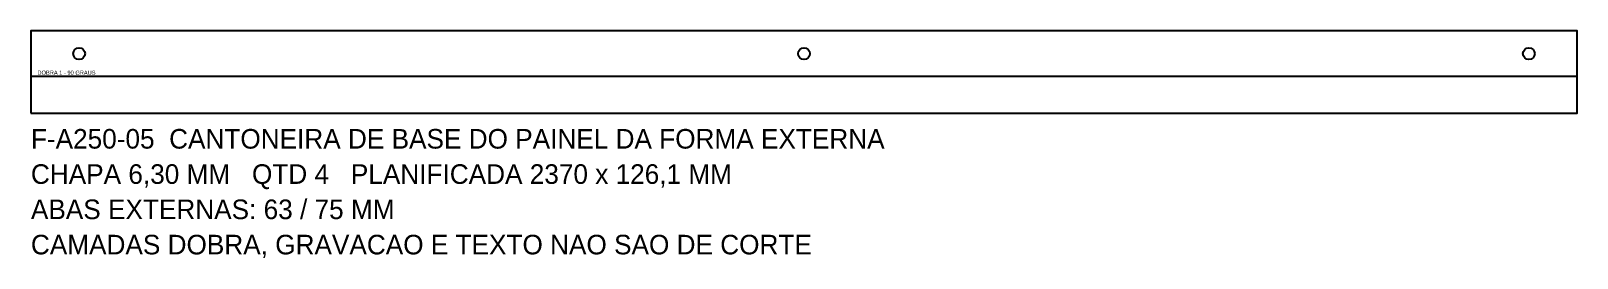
# Model space of a CAD drawing. Header units: millimetres. Extents: x 0 to 2370, y -222 to 126.
import ezdxf

# ---------------------------------------------------------------- set-up
doc = ezdxf.new("R2010")
doc.units = ezdxf.units.MM
doc.linetypes.add('DASHED', pattern=[1.524, 1.27, -0.254])
for name, color, linetype in [('CORTE', 7, 'CONTINUOUS'), ('DOBRA', 2, 'DASHED'), ('TEXTO', 3, 'CONTINUOUS')]:
    doc.layers.add(name, color=color, linetype=linetype)

msp = doc.modelspace()

# ---------------------------------------------------------------- linework, layer by layer
at = {"layer": 'CORTE'}
msp.add_lwpolyline([(0, 0), (2370, 0), (2370, 126.1), (0, 126.1)], close=True, dxfattribs=at)
for centre in [(73.9, 91.4), (1185, 91.4), (2296.1, 91.4)]:
    msp.add_circle(centre, 9, dxfattribs=at)
at = {"layer": 'DOBRA'}
msp.add_line((0, 57.1), (2370, 57.1), dxfattribs=at)

# ---------------------------------------------------------------- texts
at = {"layer": 'TEXTO'}
for s, height, p in [('DOBRA 1 - 90 GRAUS', 6.306, (10, 59.1)), ('F-A250-05  CANTONEIRA DE BASE DO PAINEL DA FORMA EXTERNA', 30, (0, -54)), ('CHAPA 6,30 MM   QTD 4   PLANIFICADA 2370 x 126,1 MM', 30, (0, -108)), ('ABAS EXTERNAS: 63 / 75 MM', 30, (0, -162)), ('CAMADAS DOBRA, GRAVACAO E TEXTO NAO SAO DE CORTE', 30, (0, -216))]:
    msp.add_text(s, height=height, dxfattribs=at).set_placement(p)

doc.saveas('drawing.dxf')
